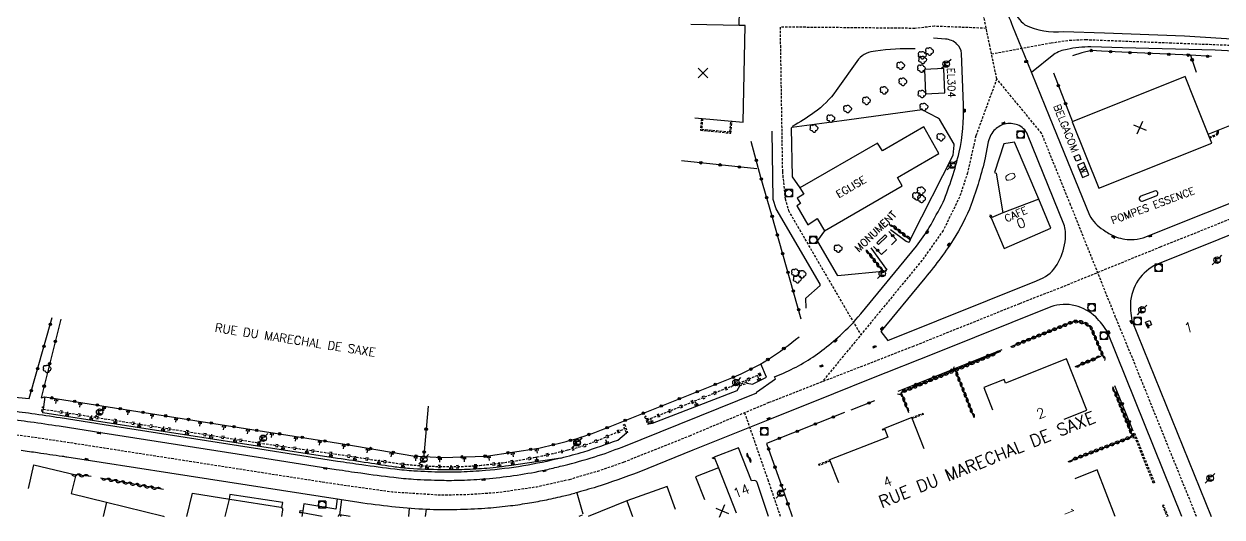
# Model space of a CAD drawing. Header units: millimetres. Extents: x 86000 to 87000, y 139999 to 141000.
# Drawn here: x 86368.1 to 86615, y 139999.9 to 140101.5 of the extents above; entities that cross this region are included whole.
import ezdxf
from ezdxf.enums import TextEntityAlignment as Align

# ---------------------------------------------------------------- set-up
doc = ezdxf.new("R2010")
doc.units = ezdxf.units.MM
doc.linetypes.add('DASHED', pattern=[0.75, 0.5, -0.25])
doc.layers.get('0').update_dxf_attribs({"linetype": 'CONTINUOUS'})
for name, color, linetype in [('W0001', 6, 'DASHED'), ('W0008', 7, 'CONTINUOUS'), ('W0100', 7, 'CONTINUOUS'), ('W0112', 1, 'DASHED'), ('W0211', 2, 'CONTINUOUS'), ('W0220', 5, 'DASHED'), ('W0300', 7, 'CONTINUOUS'), ('W0310', 3, 'CONTINUOUS'), ('W0322', 7, 'CONTINUOUS'), ('W0334', 7, 'CONTINUOUS'), ('W0400', 7, 'CONTINUOUS'), ('W0420', 7, 'CONTINUOUS'), ('W0471', 7, 'CONTINUOUS'), ('W0984', 7, 'CONTINUOUS'), ('W0989', 7, 'CONTINUOUS'), ('W0991', 7, 'CONTINUOUS'), ('W1102', 7, 'CONTINUOUS')]:
    doc.layers.add(name, color=color, linetype=linetype)
doc.styles.get("Standard").update_dxf_attribs({"font": 'romans.shx', "width": 0.85})

# ---------------------------------------------------------------- blocks, each defined once
blk = doc.blocks.new('t112o')
at = {"color": 0, "linetype": 'Continuous'}
for p, q in [((-0.5, 0.5), (0.5, 0.5)), ((-0.5, -0.5), (-0.5, 0.5)), ((0.5, 0.5), (0.5, -0.5)), ((0.5, -0.5), (-0.5, -0.5))]:
    blk.add_line(p, q, dxfattribs=at)
blk = doc.blocks.new('T471')
for p, q in [((-0.333334, 0.333334), (-0.333334, -0.333334)), ((-0.333334, 0.333334), (0.333334, 0.333334)), ((-0.333334, 0), (0, 0)), ((0.500001, 0.500001), (1.000002, 1.000002)), ((-0.500001, -0.500001), (-1.000002, -1.000002)), ((-0.333334, -0.333334), (0.333334, -0.333334))]:
    blk.add_line(p, q)
blk.add_ellipse((0, 0), major_axis=(0.471405, 0.471405), ratio=1, start_param=5.4977871438, end_param=11.780972451)
blk = doc.blocks.new('T420')
for p, q in [((0.75, 0.75), (-0.75, 0.75)), ((-0.75, 0.75), (-0.75, -0.75)), ((0.75, 0.75), (0.75, -0.75)), ((0.75, -0.75), (-0.75, -0.75))]:
    blk.add_line(p, q)
blk.add_ellipse((0, 0), major_axis=(-0.53, 0.53), ratio=1, start_param=3.926991, end_param=10.210176)
blk = doc.blocks.new('T400')
for p, q in [((-0.15, 0.3), (0.15, 0.3)), ((-0.15, -0.25), (-0.15, 0.3)), ((-0.15, 0.15), (0.15, 0.15)), ((-0.15, 0), (0.15, 0)), ((0.15, 0.3), (0.15, -0.25)), ((-0.15, -0.15), (0.15, -0.15)), ((-0.15, -0.25), (-0.15, -0.3)), ((-0.15, -0.3), (0.15, -0.3)), ((0.15, -0.3), (0.15, -0.25))]:
    blk.add_line(p, q)
blk = doc.blocks.new('T300')
for p, q in [((-0.8, 0.51), (-0.86, 0.34)), ((-0.86, 0.34), (-0.86, 0.17)), ((-0.86, 0.17), (-0.74, 0.06)), ((-0.69, 0.63), (-0.8, 0.51)), ((-0.8, -0.06), (-0.74, 0.06)), ((-0.74, 0.06), (-0.69, 0.11)), ((-0.57, 0.69), (-0.69, 0.63)), ((-0.46, 0.69), (-0.57, 0.69)), ((-0.29, 0.63), (-0.46, 0.69)), ((-0.29, 0.63), (-0.17, 0.74)), ((-0.23, 0.57), (-0.29, 0.63)), ((-0.17, 0.74), (-0.06, 0.8)), ((-0.06, 0.8), (0.06, 0.8)), ((0.06, 0.8), (0.23, 0.74)), ((0.23, 0.74), (0.34, 0.63)), ((0.34, 0.63), (0.4, 0.51)), ((0.46, 0.46), (0.34, 0.46)), ((0.4, 0.51), (0.4, 0.46)), ((0.57, 0.4), (0.46, 0.46)), ((0.57, 0.4), (0.69, 0.29)), ((0.69, 0.29), (0.74, 0.17)), ((0.74, 0.06), (0.69, -0.17)), ((0.74, 0.17), (0.74, 0.06)), ((-0.8, -0.17), (-0.8, -0.06)), ((-0.8, -0.23), (-0.8, -0.17)), ((-0.74, -0.34), (-0.8, -0.23)), ((-0.69, -0.4), (-0.74, -0.34)), ((-0.51, -0.46), (-0.69, -0.4)), ((-0.4, -0.46), (-0.51, -0.46)), ((-0.4, -0.46), (-0.34, -0.46)), ((-0.34, -0.46), (-0.34, -0.4)), ((-0.34, -0.51), (-0.34, -0.46)), ((-0.29, -0.63), (-0.34, -0.51)), ((-0.17, -0.74), (-0.29, -0.63)), ((-0.06, -0.8), (-0.17, -0.74)), ((0.06, -0.8), (-0.06, -0.8)), ((0.17, -0.74), (0.06, -0.8)), ((0.23, -0.69), (0.17, -0.74)), ((0.29, -0.46), (0.23, -0.46)), ((0.29, -0.63), (0.23, -0.69)), ((0.46, -0.4), (0.29, -0.46)), ((0.34, -0.51), (0.29, -0.63)), ((0.34, -0.51), (0.34, -0.46)), ((0.57, -0.34), (0.46, -0.4)), ((0.63, -0.29), (0.57, -0.34)), ((0.69, -0.17), (0.63, -0.29))]:
    blk.add_line(p, q)
blk = doc.blocks.new('t310o')
at = {"color": 0, "linetype": 'Continuous'}
for centre, start, end in [((-0.5, 0.38), 216.8699, 323.1304), ((0.5, -0.37), 36.8699, 143.1303)]:
    blk.add_arc(centre, 0.625, start, end, dxfattribs=at)
blk = doc.blocks.new('t322o')
at = {"color": 0, "linetype": 'Continuous'}
for radius in [0.25, 0.15]:
    blk.add_circle((0, 0), radius, dxfattribs=at)
blk = doc.blocks.new('t991o')
at = {"color": 0, "linetype": 'Continuous'}
for p, q in [((-1, 1), (1, -1)), ((-1, -1), (1, 1))]:
    blk.add_line(p, q, dxfattribs=at)
blk = doc.blocks.new('t211o')
at = {"color": 0, "linetype": 'Continuous'}
for p, q in [((-0.29, 0.5), (-0.29, 0)), ((0, 1), (0, 0)), ((0.29, 0.5), (0.29, 0))]:
    blk.add_line(p, q, dxfattribs=at)
blk = doc.blocks.new('t220o')
at = {"color": 0, "linetype": 'Continuous'}
for p, q in [((-0.25, 0.25), (0.25, 0.25)), ((-0.25, -0.25), (0.25, -0.25))]:
    blk.add_line(p, q, dxfattribs=at)

msp = doc.modelspace()

# ---------------------------------------------------------------- linework, layer by layer
at = {"layer": 'W0001'}
for points in [[(86609.77, 140000), (86596.55, 140032.68), (86593.11, 140041.02), (86583.83, 140064.17), (86577.84, 140078.94), (86568.61, 140090.15), (86567.18, 140096.93), (86565.17, 140106.76), (86564.43, 140111.59), (86563.2, 140121.78), (86562.52, 140131.89), (86562.04, 140145.07), (86562.13, 140154.28), (86562.38, 140167.87), (86562.65, 140182.92)], [(86480.53, 140007.64), (86486.37, 140009.33), (86491.8, 140011.23), (86505.33, 140016.63), (86521.69, 140023.51), (86551.29, 140035.03), (86573.35, 140043.87), (86581.81, 140047.18), (86602.32, 140055.54), (86626.6, 140065.24), (86673.18, 140083.87), (86687.35, 140089.55), (86691.65, 140090.98), (86702.34, 140097.51), (86706.94, 140101.81), (86710.54, 140106.41), (86713.55, 140111.36), (86716.16, 140117.45), (86718.15, 140123.45), (86720.41, 140130.49)], [(86566.44, 140100.56), (86555.8, 140100.99), (86551.74, 140100.55), (86523.95, 140100.82), (86524.43, 140071.03), (86524.99, 140065.45), (86525.67, 140063.02), (86527.96, 140059.09), (86530.61, 140054.51), (86540.59, 140037.41)], [(86567.52, 140095.31), (86579.8, 140097.56), (86583.56, 140098.13), (86586.92, 140098.25), (86620.09, 140096.97), (86672.72, 140094.3), (86677.57, 140093.94), (86693.17, 140091.91)], [(86568.61, 140090.15), (86564.29, 140078.39), (86562.58, 140070.78), (86560.95, 140065.8), (86557.55, 140058.88), (86553.18, 140052.74), (86547.5, 140045.82), (86532.68, 140027.79)], [(86516.63, 140021.38), (86521.41, 140007.61), (86524, 140000)]]:
    msp.add_lwpolyline(points, dxfattribs=at)
at = {"layer": 'W0001', "flags": 128}
msp.add_lwpolyline([(86213.97, 140000), (86239.22, 140005.39), (86267.07, 140011.37), (86273.9, 140012.83), (86278.14, 140013.68), (86285.33, 140014.98), (86291.49, 140015.92), (86297.37, 140016.71), (86303.45, 140017.4), (86311.12, 140018.12), (86319.08, 140018.53), (86328.27, 140018.8), (86336.11, 140018.83), (86342.37, 140018.7), (86349.32, 140018.34), (86355.24, 140017.97), (86359.02, 140017.67), (86365.76, 140016.94), (86371.7, 140016.12), (86378.72, 140015.06), (86406.52, 140010.73), (86430.91, 140006.92), (86444.01, 140005.07), (86453.74, 140004.45), (86459.27, 140004.52), (86465.85, 140004.97), (86473.8, 140006.13), (86480.53, 140007.64)], dxfattribs=at)
at = {"layer": 'W0008', "flags": 128}
for points in [[(86565.42, 140183.95), (86564.89, 140155.62, 0.0192), (86565.23, 140132.66, 0.0287), (86566.68, 140119.21, 0.0246), (86568.68, 140110.44, 0.0295), (86571.88, 140101.01), (86574.97, 140093.48), (86579.43, 140082.45), (86587.7, 140062.09, 0.1435), (86590.61, 140059.04, 0.0513), (86592.86, 140057.72, 0.098), (86596.34, 140057.04, 0.0969), (86598.76, 140057.43), (86637.55, 140072.88), (86689.54, 140093.69, 0.0392), (86698.15, 140098.23, 0.0554), (86704.15, 140103.35, 0.0379), (86708.24, 140108.39, 0.0657), (86712.83, 140117.11), (86713.85, 140119.96), (86717.4, 140131.06)], [(86569.41, 140107.95), (86571.88, 140104.45, 0.0932), (86574.41, 140101.27, 0.1335), (86582.34, 140099.91), (86590.79, 140099.65), (86607.28, 140099.01), (86623.52, 140098.02), (86648.56, 140097.02), (86671.5, 140095.69), (86677.68, 140095.25), (86677.87, 140098.07), (86677.87, 140098.07), (86691.38, 140097.28), (86691.25, 140098.98)], [(86479.39, 140010.49, 0.012328), (86485.79, 140012.3, 0.0191), (86491.38, 140014.3), (86519.17, 140025.44), (86519.08, 140025.61), (86523.04, 140028.36), (86522.82, 140028.78), (86524.66, 140029.55, 0.0619), (86532.58, 140034.17, 0.024), (86536.34, 140037.31, 0.0357), (86540.57, 140041.71), (86552.04, 140055.71, 0.036), (86554.71, 140059.53, 0.006859), (86557.56, 140064.75, 0.0362), (86560.88, 140075.02, 0.0634), (86561.74, 140084.83), (86561.34, 140095.36, 0.1904), (86560.39, 140097.33, 0.1715), (86558.05, 140098.35), (86555.58, 140098.53)], [(86551.82, 140096.36, 0.0424), (86543.62, 140095.84, 0.1946), (86540.11, 140094.22), (86535.53, 140087.74, -0.0791), (86531, 140083.21, -0.0273), (86526.46, 140080.33)], [(86677.68, 140090.75), (86677.72, 140092.61), (86672.28, 140093.03), (86652.79, 140094.08), (86632.69, 140095.03), (86613.63, 140096.05), (86594.55, 140096.53), (86587.96, 140096.72, 0.0588), (86583.11, 140096.23, 0.1179), (86580.35, 140095.14), (86575.79, 140091.46)], [(86721.91, 140000), (86719.28, 140013.96, 0.01), (86718.49, 140017.93, 0.0206), (86717.45, 140021.71), (86713.9, 140032.82), (86704.36, 140062.67), (86697.74, 140084.18, 0.1958), (86695.18, 140086.96, 0.0817), (86692.57, 140087.73, 0.1329), (86690.78, 140087.66), (86677.51, 140082.33), (86641.89, 140068.07), (86620.37, 140059.46), (86602.06, 140052.13, 0.13), (86598.16, 140049.22, 0.141), (86596.2, 140044.43, 0.0585), (86596.43, 140040.39), (86612.77, 140000, -0.0177)], [(86570.17, 140080.85, 0.0952), (86568.02, 140079.54, 0.1131), (86566.77, 140076.83), (86566.23, 140073.89, -0.0312), (86563.35, 140064.26, -0.0472), (86559.65, 140057, -0.0314), (86553.43, 140048.69), (86544.7, 140038.09), (86546.14, 140036.23), (86576.81, 140048.53), (86578.14, 140049.13, 0.1617), (86581.33, 140052.45, 0.1054), (86582.76, 140057.21, 0.1161), (86582.42, 140060.21), (86574.94, 140078.69, 0.1988), (86572.91, 140080.68, 0.116205), (86570.17, 140080.85)], [(86606.77, 140000), (86591.34, 140038.15, 0.0506), (86589.01, 140041.09, 0.129), (86584.81, 140043.41, 0.1561), (86579.77, 140043.16), (86555.97, 140033.63), (86542.46, 140028.28), (86534.97, 140025.25), (86521.41, 140019.85), (86505.97, 140013.62), (86494.84, 140009.14, -0.0139), (86486.17, 140006.09, -0.007082), (86481.67, 140004.8)]]:
    msp.add_lwpolyline(points, format="xyb", dxfattribs=at)
at = {"layer": 'W0008'}
for points in [[(86478.77, 140012.03, -0.000569), (86478.77, 140012.03, -0.01208), (86478.77, 140012.03, -0.025763), (86478.77, 140012.03, -0.041879), (86463.22, 140009.44, -0.011087), (86458.23, 140009.15, -0.013861), (86454.26, 140009.12, -0.01062), (86448.51, 140009.35, -0.015131), (86444.54, 140009.72, -0.003693), (86437.77, 140010.61, -0.004948), (86432.75, 140011.35), (86416.76, 140013.88), (86384.65, 140018.89), (86375.61, 140020.29, 0.003774), (86369.73, 140021.16, 0.004276), (86364.53, 140021.84, 0.009441)], [(86364.32, 140020.18, -0.004276), (86369.5, 140019.5, -0.003774), (86375.36, 140018.64), (86384.4, 140017.24), (86416.5, 140012.23), (86432.49, 140009.7, 0.004948), (86437.54, 140008.95, 0.003693), (86444.33, 140008.06, 0.015131), (86448.41, 140007.68, 0.01062), (86454.23, 140007.45, 0.013861), (86458.29, 140007.48, 0.011087), (86463.35, 140007.77, 0.01561), (86469.01, 140008.41, 0.014767), (86474.95, 140009.44, 0.01208), (86476.45, 140009.79, -0.007183), (86479.39, 140010.49)], [(86367.54, 140013.64, -0.002261), (86370.96, 140013.15, -0.000414), (86376.01, 140012.42, -0.002126), (86376.99, 140012.27), (86398.19, 140008.96), (86437.14, 140002.95, 0.011736), (86443.92, 140002.06, 0.01254), (86450.29, 140001.54, 0.01112), (86453.24, 140001.44, 0.007963), (86457.37, 140001.46, 0.011505), (86463.14, 140001.71, 0.013966), (86467.88, 140002.16, 0.00899), (86471.89, 140002.72, 0.010171), (86475.41, 140003.36, 0.007149), (86479.06, 140004.15, 0.008001), (86481.67, 140004.8)]]:
    msp.add_lwpolyline(points, format="xyb", dxfattribs=at)
for points in [[(86421.3, 140001.86), (86421.46, 140002.84), (86410.57, 140004.55), (86410.41, 140003.57)], [(86450.88, 140000), (86451.1, 140001.48)]]:
    msp.add_lwpolyline(points, dxfattribs=at)
at = {"layer": 'W0008', "flags": 128}
for points in [[(86432.7, 140003.62), (86432.39, 140001.49), (86425.84, 140002.62), (86425.61, 140001.17)], [(86482.05, 140004.89), (86483.32, 140000.51)], [(86435.39, 140000), (86433.24, 140000.33), (86433.66, 140003.47)], [(86447.5, 140001.72), (86447.39, 140000)]]:
    msp.add_lwpolyline(points, dxfattribs=at)
at = {"layer": 'W0100', "flags": 128}
for points in [[(86506.4, 140082.15), (86516.36, 140081.23), (86516.78, 140101.12), (86515.53, 140101.14), (86515.6, 140104.16), (86516.17, 140128.19), (86511.17, 140128.31)], [(86609.3, 140086), (86607.43, 140090.64), (86584.14, 140081.27), (86589.64, 140067.6), (86612.9, 140076.87), (86612.16, 140078.73), (86617.7, 140080.95), (86620.45, 140074), (86632.51, 140078.73), (86631.13, 140082.27), (86634.44, 140083.57), (86632.95, 140087.39), (86628.29, 140085.56)], [(86582.53, 140020.06), (86587.18, 140021.9), (86582.97, 140032.5), (86570.39, 140027.47), (86570.1, 140028.23), (86565.92, 140026.59), (86567.76, 140021.93)], [(86593.04, 140000), (86589.33, 140009.57), (86584.67, 140007.76)], [(86502.39, 140001.46), (86500.71, 140006.17), (86492.38, 140003.2), (86484.42, 140000)]]:
    msp.add_lwpolyline(points, dxfattribs=at)
for points in [[(86553.9, 140087.07), (86557.88, 140087.27), (86557.71, 140092.3), (86553.73, 140092.1)], [(86556.67, 140074.78), (86553.55, 140080.25), (86545.03, 140075.29), (86544.05, 140076.92), (86528.05, 140067.7), (86528.82, 140066.37), (86527.48, 140065.6), (86528.15, 140064.46), (86527.39, 140064.02), (86529.68, 140060.09), (86531.63, 140061.4), (86533.11, 140058.86), (86549.1, 140068.13), (86548.12, 140069.81)], [(86584.97, 140073.18), (86584.58, 140074.15), (86585.56, 140074.54), (86585.95, 140073.57)], [(86585.27, 140072.34), (86586.29, 140069.82), (86587.55, 140070.39), (86586.53, 140072.91)], [(86543.92, 140056.35), (86544.25, 140056), (86545.95, 140057.65), (86545.62, 140058)]]:
    msp.add_lwpolyline(points, close=True, dxfattribs=at)
at = {"layer": 'W0100'}
msp.add_lwpolyline([(86572.23, 140077.09), (86570.06, 140076.79), (86568.12, 140070.86), (86568.5, 140070.73), (86569.84, 140062.54), (86567.44, 140061.52), (86570.11, 140055.21), (86579.77, 140059.41), (86577.29, 140065.37)], close=True, dxfattribs=at)
for points in [[(86553.64, 140013.91), (86551.11, 140020.36), (86545.47, 140018.15), (86546.18, 140016.35), (86534.17, 140011.63), (86536, 140006.98)], [(86369.04, 140005.76), (86370.2, 140010.62), (86378.83, 140008.54), (86377.86, 140004.71), (86385.15, 140002.91), (86396.88, 140000.03), (86397, 140000)], [(86429.58, 140000), (86425.56, 140000.71), (86425.43, 140000)]]:
    msp.add_lwpolyline(points, dxfattribs=at)
at = {"layer": 'W0100', "flags": 128}
msp.add_lwpolyline([(86521.57, 140000), (86519.25, 140006.97, 0.3097), (86518.74, 140007.4), (86518.07, 140007.33), (86515.4, 140014.15), (86510.39, 140012.21), (86511.25, 140010.01), (86506.53, 140008.14), (86508.37, 140003.49)], format="xyb", dxfattribs=at)
at = {"layer": 'W0100'}
msp.add_lwpolyline([(86401.67, 140000), (86402.85, 140004.8), (86410.56, 140003.54), (86421.08, 140001.89, -0.073932), (86421.15, 140001.87, -0.041521), (86421.27, 140001.8, -0.08119), (86421.32, 140001.75, -0.039975), (86421.4, 140001.63, -0.11259), (86421.43, 140001.51, -0.08595), (86421.4, 140001.35), (86421.19, 140000)], format="xyb", dxfattribs=at)
at = {"layer": 'W0112'}
for points in [[(86507.76, 140082.03), (86507.53, 140079.57), (86513.83, 140078.96), (86514.05, 140081.44)], [(86508, 140082), (86507.8, 140079.79), (86513.6, 140079.23), (86513.81, 140081.47)], [(86612.39, 140078.16), (86613.83, 140078.74), (86613.85, 140078.76), (86613.91, 140078.84), (86613.96, 140078.92), (86614, 140078.99), (86614.03, 140079.07), (86614.05, 140079.12), (86614.06, 140079.17), (86614.07, 140079.23), (86614.08, 140079.26), (86614.07, 140079.49)], [(86612.48, 140077.93), (86613.99, 140078.53), (86614.06, 140078.62), (86614.12, 140078.7), (86614.17, 140078.79), (86614.22, 140078.88), (86614.26, 140078.98), (86614.29, 140079.04), (86614.3, 140079.11), (86614.32, 140079.18), (86614.33, 140079.25), (86614.31, 140079.59)], [(86567.44, 140061.52), (86567.16, 140062.05), (86567.38, 140062.17), (86567.67, 140061.61)], [(86551.11, 140020.36), (86553.36, 140021.25), (86553.45, 140021.02), (86551.2, 140020.13)], [(86545.56, 140017.92), (86545.17, 140017.76), (86545.08, 140017.99), (86545.47, 140018.15)], [(86510.48, 140011.98), (86510.13, 140011.84), (86510.03, 140012.07), (86510.39, 140012.21)], [(86534.26, 140011.4), (86532.01, 140010.51), (86531.92, 140010.74), (86534.17, 140011.63)], [(86603.93, 140000), (86603.01, 140002.34), (86602.78, 140002.25), (86603.66, 140000)], [(86432.99, 140000), (86433.04, 140000.36), (86433.44, 140000.3), (86433.4, 140000)]]:
    msp.add_lwpolyline(points, dxfattribs=at)
for points in [[(86515.64, 140026.91), (86517.15, 140027.48), (86517.06, 140027.72), (86515.55, 140027.14)], [(86492.29, 140017.23), (86491.66, 140018.9), (86491.89, 140018.99), (86492.52, 140017.32)], [(86496.04, 140020.54), (86496.69, 140018.99), (86496.92, 140019.09), (86496.27, 140020.63)], [(86600.87, 140006.87), (86596.76, 140017.08), (86596.99, 140017.18), (86601.1, 140006.96)], [(86425.56, 140000.71), (86425.16, 140000.75), (86425.16, 140000.75), (86424.99, 140000.77), (86425.05, 140001.25), (86425.61, 140001.17)]]:
    msp.add_lwpolyline(points, close=True, dxfattribs=at)
at = {"layer": 'W0112', "flags": 128}
msp.add_lwpolyline([(86372.17, 140022.57), (86371.99, 140021.42), (86371.81, 140021.45), (86371.99, 140022.59)], close=True, dxfattribs=at)
at = {"layer": 'W0211', "flags": 128}
for points in [[(86517.15, 140027.48), (86518.25, 140027.28), (86521.19, 140028.72), (86520.01, 140031.47)], [(86496.92, 140019.09), (86497.64, 140019.24), (86515.13, 140025.96), (86515.64, 140026.91)], [(86372.45, 140024.66), (86372.17, 140022.57)], [(86492.27, 140017.22), (86492.27, 140016.99)]]:
    msp.add_lwpolyline(points, dxfattribs=at)
at = {"layer": 'W0211'}
msp.add_lwpolyline([(86478.77, 140012.03), (86468.6, 140010.51, -0.016276), (86463.54, 140009.91, -0.013084), (86458.94, 140009.64, -0.012671), (86454.18, 140009.61, -0.010126), (86447.56, 140009.86, -0.022902), (86444.64, 140010.17, -0.000134), (86439.04, 140011.02, 0.000119), (86432.74, 140011.97), (86417.14, 140014.33), (86372.03, 140021.36), (86371.99, 140021.42)], format="xyb", dxfattribs=at)
at = {"layer": 'W0211', "flags": 128}
msp.add_lwpolyline([(86478.77, 140012.03, 0.009312), (86483.53, 140013.34, 0.0138), (86490.49, 140015.73), (86492.29, 140017.23)], format="xyb", dxfattribs=at)
at = {"layer": 'W0220'}
for p, q in [((86516.17, 140027.71), (86520.12, 140029.42)), ((86517.16, 140028.41), (86517.39, 140028.51)), ((86517.39, 140028.51), (86517.62, 140028.61)), ((86519.46, 140029.41), (86519.69, 140029.51)), ((86519.65, 140028.95), (86519.88, 140029.05)), ((86519.69, 140029.51), (86519.92, 140029.6)), ((86519.88, 140029.05), (86520.11, 140029.15)), ((86496.58, 140019.9), (86516.17, 140027.71)), ((86510.45, 140025.7), (86510.68, 140025.79)), ((86512.54, 140026.53), (86512.77, 140026.63)), ((86512.72, 140026.07), (86512.95, 140026.16)), ((86512.77, 140026.63), (86513, 140026.72)), ((86512.95, 140026.16), (86513.19, 140026.25)), ((86514.86, 140027.46), (86515.09, 140027.55)), ((86515.04, 140026.99), (86515.28, 140027.09)), ((86515.09, 140027.55), (86515.32, 140027.64)), ((86515.28, 140027.09), (86515.51, 140027.18)), ((86517.36, 140027.95), (86517.59, 140028.05)), ((86517.59, 140028.05), (86517.82, 140028.15)), ((86505.57, 140023.76), (86505.8, 140023.85)), ((86505.75, 140023.29), (86505.99, 140023.38)), ((86505.8, 140023.85), (86506.03, 140023.94)), ((86505.99, 140023.38), (86506.22, 140023.48)), ((86507.89, 140024.68), (86508.12, 140024.77)), ((86508.08, 140024.22), (86508.31, 140024.31)), ((86508.12, 140024.77), (86508.36, 140024.87)), ((86508.31, 140024.31), (86508.54, 140024.4)), ((86510.21, 140025.61), (86510.45, 140025.7)), ((86510.4, 140025.14), (86510.63, 140025.24)), ((86510.63, 140025.24), (86510.86, 140025.33)), ((86498.6, 140020.98), (86498.84, 140021.07)), ((86498.84, 140021.07), (86499.07, 140021.16)), ((86500.93, 140021.91), (86501.16, 140022)), ((86501.11, 140021.44), (86501.34, 140021.53)), ((86501.16, 140022), (86501.39, 140022.09)), ((86501.34, 140021.53), (86501.57, 140021.63)), ((86503.25, 140022.83), (86503.48, 140022.92)), ((86503.43, 140022.37), (86503.66, 140022.46)), ((86503.48, 140022.92), (86503.71, 140023.02)), ((86503.66, 140022.46), (86503.9, 140022.55)), ((86496.51, 140020.15), (86496.75, 140020.24)), ((86496.7, 140019.68), (86496.93, 140019.77)), ((86498.79, 140020.51), (86499.02, 140020.61)), ((86499.02, 140020.61), (86499.25, 140020.7)), ((86486.89, 140015.87), (86487.63, 140016.19)), ((86487.63, 140016.19), (86488.36, 140016.51)), ((86488.02, 140016.63), (86488.25, 140016.73)), ((86488.23, 140016.17), (86488.45, 140016.28)), ((86488.25, 140016.73), (86488.26, 140016.74)), ((86488.26, 140016.74), (86488.48, 140016.83)), ((86488.36, 140016.51), (86491.96, 140018.1)), ((86488.45, 140016.28), (86488.46, 140016.28)), ((86488.46, 140016.28), (86488.68, 140016.38)), ((86490.31, 140017.64), (86490.54, 140017.74)), ((86490.51, 140017.19), (86490.74, 140017.29)), ((86490.54, 140017.74), (86490.77, 140017.85)), ((86490.74, 140017.29), (86490.97, 140017.39)), ((86478.29, 140013.23), (86480.3, 140013.72)), ((86478.82, 140013.62), (86478.94, 140013.65)), ((86478.88, 140013.38), (86479.59, 140013.55)), ((86478.94, 140013.65), (86479.06, 140013.68)), ((86480.3, 140013.72), (86481.01, 140013.9)), ((86481, 140014.15), (86481.24, 140014.21)), ((86481.01, 140013.9), (86481.72, 140014.08)), ((86481.12, 140013.67), (86481.37, 140013.73)), ((86481.24, 140014.21), (86481.48, 140014.28)), ((86481.37, 140013.73), (86481.61, 140013.8)), ((86481.72, 140014.08), (86482.43, 140014.28)), ((86482.43, 140014.28), (86483.13, 140014.49)), ((86483.13, 140014.49), (86483.89, 140014.74)), ((86483.39, 140014.84), (86483.62, 140014.91)), ((86483.54, 140014.36), (86483.78, 140014.44)), ((86483.62, 140014.91), (86483.86, 140014.99)), ((86483.78, 140014.44), (86484.02, 140014.52)), ((86483.89, 140014.74), (86484.65, 140015)), ((86484.65, 140015), (86485.4, 140015.28)), ((86485.4, 140015.28), (86486.15, 140015.57)), ((86485.73, 140015.67), (86485.96, 140015.77)), ((86485.91, 140015.21), (86486.14, 140015.3)), ((86485.96, 140015.77), (86486.19, 140015.86)), ((86486.14, 140015.3), (86486.38, 140015.39)), ((86486.15, 140015.57), (86486.89, 140015.87)), ((86478.93, 140013.13), (86479.05, 140013.16)), ((86479.05, 140013.16), (86479.18, 140013.19))]:
    msp.add_line(p, q, dxfattribs=at)
at = {"layer": 'W0220', "flags": 128}
msp.add_lwpolyline([(86372.1, 140022.11), (86417.17, 140015.06), (86433.01, 140012.76, -0.003597), (86438.51, 140011.93, 0.003183), (86444.71, 140010.98, 0.018016), (86448.45, 140010.57, 0.011773), (86454.19, 140010.28, 0.016932), (86458.63, 140010.31, 0.015202), (86463.56, 140010.67, 0.013256), (86468.43, 140011.3, 0.010851), (86474.34, 140012.36, 0.005688), (86478.29, 140013.23, 0.021123), (86478.29, 140013.23, 0.029922), (86478.29, 140013.23, 0.015885), (86478.29, 140013.23, 0.015885)], format="xyb", dxfattribs=at)
at = {"layer": 'W0310', "flags": 128}
for points in [[(86546.85, 140060.1), (86550.85, 140057)], [(86541.74, 140054.87), (86545.11, 140050.47)], [(86569.4, 140033.99), (86560.07, 140030.15), (86563.91, 140020.42)], [(86560.07, 140030.15), (86548.91, 140025.56), (86550.43, 140021.39)], [(86583.29, 140011.32), (86596.62, 140016.49), (86592.52, 140026.72)], [(86517.95, 140011.05), (86517.18, 140013.03)], [(86381.98, 140008.25), (86378.83, 140008.54)], [(86396.9, 140005.52), (86383.92, 140007.89)], [(86483.16, 140000.27), (86482.46, 140000)]]:
    msp.add_lwpolyline(points, dxfattribs=at)
msp.add_lwpolyline([(86590.73, 140032.52), (86588.24, 140038.43, 0.1889), (86586.53, 140039.85, 0.187), (86583.86, 140039.91), (86571.41, 140034.93)], format="xyb", dxfattribs=at)
at = {"layer": 'W0310'}
msp.add_lwpolyline([(86590.07, 140032.98), (86584.7, 140030.85)], dxfattribs=at)
at = {"layer": 'W0322', "flags": 128}
for points in [[(86612.86, 140094.75), (86608.56, 140095.02), (86594.35, 140095.63), (86590.18, 140095.87), (86588.11, 140095.99), (86586.17, 140095.49), (86584.24, 140094.9)], [(86580.27, 140091.42), (86584.25, 140081.31)], [(86528.32, 140040.64), (86522.26, 140062.04), (86520, 140069.82), (86518.01, 140077.25)], [(86519.14, 140071.63), (86503.64, 140073.28)], [(86546.94, 140055.98), (86547.94, 140057.02), (86546.37, 140058.69)], [(86543.24, 140055.61), (86544.89, 140053.98), (86545.94, 140054.98)], [(86304.48, 140024.81), (86317.16, 140025.99), (86329.38, 140026.43), (86340.2, 140026.62), (86353.24, 140025.8), (86369.2, 140024.33), (86373.95, 140040.99)], [(86375.76, 140040.67), (86371.7, 140024.42), (86372.45, 140024.66), (86434.23, 140014.9), (86448.3, 140012.51), (86454.28, 140012.14), (86463.37, 140012.42), (86474.27, 140014.09), (86477.62, 140014.89)], [(86569.68, 140034.31), (86559.55, 140030.25), (86548.25, 140025.76)], [(86596.69, 140017.58), (86592.96, 140026.93)], [(86543.41, 140023.84), (86538.54, 140021.9)], [(86451.43, 140022.71), (86450.55, 140012.52)], [(86537.22, 140021.4), (86521.18, 140015.04), (86524.65, 140005.2), (86526.44, 140000)]]:
    msp.add_lwpolyline(points, dxfattribs=at)
at = {"layer": 'W0322'}
msp.add_lwpolyline([(86608.56, 140095.02), (86609.7, 140091.56)], dxfattribs=at)
at = {"layer": 'W0322', "flags": 128}
msp.add_lwpolyline([(86477.62, 140014.89, 0.01246), (86482.16, 140016.09, 0.0223), (86487.88, 140018.13), (86513.98, 140028.55, 0.0467), (86521.59, 140032.42, 0.0237), (86527.91, 140037.03)], format="xyb", dxfattribs=at)
at = {"layer": 'W0334', "flags": 128}
for points in [[(86546.72, 140059.12), (86549.94, 140056.72), (86550.4, 140056.52), (86550.61, 140056.6), (86551.05, 140057.55), (86559.62, 140074.41), (86559.86, 140076.51), (86559.84, 140076.68), (86556.84, 140081.86), (86556.42, 140082.1), (86553.23, 140083.77), (86536.65, 140081.52), (86526.37, 140080.1), (86526.27, 140079.98), (86526.46, 140069.94), (86528.05, 140067.7)], [(86529.34, 140042.93), (86529.25, 140044.97), (86532.19, 140047.61), (86532.2, 140047.83), (86523.15, 140063.39), (86522.5, 140065.31), (86522.32, 140079.38)], [(86533.11, 140058.86), (86531.68, 140056.82), (86531.66, 140056.63), (86535.7, 140049.73), (86535.85, 140049.67), (86545.81, 140050.62), (86545.96, 140050.87), (86542.73, 140055.33)]]:
    msp.add_lwpolyline(points, dxfattribs=at)
msp.add_lwpolyline([(86598.31, 140066, 0.9556), (86598.63, 140064.97), (86601.48, 140066.05, 1.0005), (86601.1, 140067.04)], format="xyb", close=True, dxfattribs=at)
msp.add_lwpolyline([(86600.01, 140038.94), (86599.74, 140039.65), (86599.47, 140039.53), (86599.74, 140038.83)], close=True, dxfattribs=at)
at = {"layer": 'W1102'}
for p, q in [((86515.53, 140101.14), (86505.53, 140101.36)), ((86612.16, 140078.73), (86609.3, 140086)), ((86577.29, 140065.37), (86569.84, 140062.54)), ((86511.25, 140010.01), (86514.93, 140000.72)), ((86492.38, 140003.2), (86493.52, 140000))]:
    msp.add_line(p, q, dxfattribs=at)
at = {"layer": 'W1102', "flags": 128}
for points in [[(86410.41, 140003.57), (86409.54, 140000)], [(86385.15, 140002.91), (86384.44, 140000)], [(86396.88, 140000.03), (86396.87, 140000)]]:
    msp.add_lwpolyline(points, dxfattribs=at)

# ---------------------------------------------------------------- block references
at = {"layer": 'W0112', "rotation": 200.7303862114604}
msp.add_blockref('t112o', (86599.88, 140039.75), dxfattribs=at)
at = {"layer": 'W0211'}
for p, rotation in [((86519.72, 140028), 26.00342242106909), ((86374.88, 140024.28), 171.0173645016276), ((86379.82, 140023.5), 171.0173645016112), ((86506.8, 140022.76), 21.02112964796915), ((86376.97, 140020.59), 351.1527599024065), ((86381.91, 140019.82), 351.1527599024065), ((86384.75, 140022.72), 171.0173645016112), ((86389.69, 140021.94), 171.0173645016276), ((86394.63, 140021.16), 171.0173645016276), ((86386.85, 140019.05), 351.15275990239), ((86391.79, 140018.28), 351.1527599023736), ((86396.73, 140017.51), 351.15275990239), ((86399.57, 140020.38), 171.0173645016112), ((86404.51, 140019.59), 171.0173645016112), ((86409.44, 140018.81), 171.0173645016112), ((86497.46, 140019.2), 11.69673999915268), ((86401.67, 140016.74), 351.15275990239), ((86406.61, 140015.97), 351.1527599023736), ((86411.54, 140015.21), 351.1527599023913), ((86414.38, 140018.03), 171.0173645016276), ((86419.32, 140017.25), 171.0173645016276), ((86424.26, 140016.47), 171.0173645016276), ((86488.33, 140014.94), 19.51894532279913), ((86416.48, 140014.44), 351.15275990239), ((86421.43, 140013.69), 351.3878628238882), ((86426.37, 140012.94), 351.387862823873), ((86429.2, 140015.69), 171.0173645016112), ((86434.13, 140014.91), 171.0173645016125), ((86439.06, 140014.08), 170.3669812227349), ((86473.79, 140014.01), 188.6823770424529), ((86431.31, 140012.19), 351.3878628238882), ((86436.26, 140011.44), 351.3726614607202), ((86441.2, 140010.69), 351.372413469108), ((86443.99, 140013.24), 170.3669812227349), ((86446.15, 140009.98), 354.1019242544241), ((86448.93, 140012.47), 176.4290520149974), ((86453.92, 140012.16), 176.4290520149974), ((86458.91, 140012.28), 181.8141517913304), ((86463.91, 140012.51), 188.6823770424529), ((86466.11, 140010.17), 6.754803965586052), ((86468.88, 140010.55), 8.494403729870584), ((86468.85, 140013.26), 188.6823770424706), ((86473.83, 140011.29), 8.494403730285734), ((86451.14, 140009.69), 357.8927986315068), ((86456.13, 140009.59), 0.1509062376814963), ((86461.13, 140009.74), 3.290690464891442)]:
    msp.add_blockref('t211o', p, dxfattribs=dict(at, rotation=rotation))
at = {"layer": 'W0220'}
for p, rotation in [((86375.8, 140021.53), 351.1115249254688), ((86379.51, 140020.95), 351.1115249254688), ((86383.21, 140020.37), 351.1115249254688), ((86386.92, 140019.79), 351.1115249254688), ((86390.62, 140019.21), 351.1115249254688), ((86394.33, 140018.63), 351.1115249254688), ((86398.03, 140018.05), 351.1115249254688), ((86401.74, 140017.47), 351.1115249254688), ((86405.44, 140016.89), 351.1115249254688), ((86409.15, 140016.31), 351.1115249254688), ((86412.85, 140015.73), 351.1115249254688), ((86416.56, 140015.15), 351.1115249254688), ((86420.27, 140014.61), 351.7596541230208), ((86423.98, 140014.07), 351.7596541230208), ((86427.69, 140013.53), 351.7596541230208), ((86431.4, 140013), 351.7596541230208), ((86435.11, 140012.45), 351.4449983014219), ((86438.82, 140011.88), 350.9716628424844), ((86442.52, 140011.3), 351.4072277558503), ((86446.23, 140010.78), 353.3485931525242), ((86464.94, 140010.82), 6.718107928070524), ((86468.66, 140011.34), 8.98885459191976), ((86472.35, 140011.97), 10.54199056124022), ((86476.03, 140012.72), 12.39647257321887), ((86449.97, 140010.46), 356.5090759490402), ((86453.72, 140010.29), 358.2691362391145), ((86457.47, 140010.28), 1.355867106808919), ((86461.21, 140010.46), 4.195989868571415)]:
    msp.add_blockref('t220o', p, dxfattribs=dict(at, rotation=rotation))
at = {"layer": 'W0300'}
for p in [(86553.29, 140095.01), (86554.78, 140095.78), (86548.85, 140092.85), (86553.12, 140092.25), (86553.38, 140094.05), (86549.3, 140089.55), (86545.43, 140087.77), (86553.24, 140087.02), (86541.79, 140085.63), (86553.63, 140084.34), (86534.45, 140081.95), (86537.9, 140083.92), (86530.99, 140079.93), (86557.15, 140078.12), (86553.09, 140067.09), (86552.11, 140065.95), (86553.14, 140065.41), (86535.96, 140055.16), (86527.16, 140050.2), (86528.53, 140049.9), (86527.55, 140048.87), (86372.94, 140030.37)]:
    msp.add_blockref('T300', p, dxfattribs=at)
at = {"layer": 'W0310'}
for p, rotation in [((86547.2, 140059.83), 322.1901102769644), ((86548.11, 140059.12), 322.1901102769644), ((86549.02, 140058.41), 322.1901102769644), ((86549.93, 140057.7), 322.1901102769644), ((86542.3, 140054.14), 307.4895847255328), ((86543.01, 140053.22), 307.4895847255328), ((86543.71, 140052.31), 307.4895847255328), ((86544.41, 140051.39), 307.4895847255328), ((86577.84, 140037.5), 201.8349768576146), ((86578.91, 140037.93), 201.8349768576146), ((86579.99, 140038.36), 201.8349768576146), ((86581.06, 140038.79), 201.8349768576146), ((86582.13, 140039.22), 201.8349768576146), ((86583.2, 140039.65), 201.8349768576146), ((86584.29, 140040.04), 192.8959033239503), ((86585.44, 140040.12), 175.0309535483672), ((86586.55, 140039.84), 161.1849105533021), ((86587.55, 140039.28), 139.5092378015116), ((86588.26, 140038.38), 112.8420930585363), ((86588.71, 140037.31), 112.8420930585363), ((86572.48, 140035.35), 201.8349768576146), ((86573.55, 140035.78), 201.8349768576146), ((86574.63, 140036.21), 201.8349768576146), ((86575.7, 140036.64), 201.8349768576146), ((86576.77, 140037.07), 201.8349768576146), ((86589.16, 140036.25), 112.8420930585363), ((86589.61, 140035.18), 112.8420930585363), ((86566.2, 140032.67), 202.3538552634449), ((86567.27, 140033.11), 202.3538552634449), ((86568.34, 140033.55), 202.3538552634449), ((86590.06, 140034.12), 112.8420930585363), ((86590.51, 140033.06), 112.8420930585363), ((86560.18, 140029.87), 291.5334494062595), ((86560.86, 140030.47), 202.3538552634449), ((86561.93, 140030.91), 202.3538552634449), ((86562.99, 140031.35), 202.3538552634449), ((86564.06, 140031.79), 202.3538552634449), ((86565.13, 140032.23), 202.3538552634449), ((86585.78, 140031.27), 201.6330113679095), ((86586.85, 140031.7), 201.6330113679095), ((86587.92, 140032.12), 201.6330113679095), ((86589, 140032.55), 201.6330113679095), ((86554.42, 140027.83), 202.3450772290456), ((86555.49, 140028.27), 202.3450772290456), ((86556.56, 140028.71), 202.3450772290456), ((86557.63, 140029.14), 202.3450772290456), ((86558.69, 140029.58), 202.3450772290456), ((86559.76, 140030.02), 202.3450772290456), ((86560.61, 140028.79), 291.5334494062595), ((86561.03, 140027.72), 291.5334494062595), ((86549.08, 140025.63), 202.3450772290456), ((86550.15, 140026.07), 202.3450772290456), ((86551.22, 140026.51), 202.3450772290456), ((86552.29, 140026.95), 202.3450772290456), ((86553.35, 140027.39), 202.3450772290456), ((86561.45, 140026.64), 291.5334494062595), ((86561.88, 140025.57), 291.5334494062595), ((86592.95, 140025.65), 111.8299469501448), ((86549.25, 140024.65), 290.0364825643292), ((86549.64, 140023.56), 290.0364825643292), ((86550.04, 140022.48), 290.0364825643292), ((86562.3, 140024.49), 291.5334494062595), ((86562.73, 140023.42), 291.5334494062595), ((86563.15, 140022.35), 291.5334494062595), ((86593.38, 140024.58), 111.8299469501448), ((86593.81, 140023.51), 111.8299469501448), ((86594.23, 140022.43), 111.8299469501448), ((86563.57, 140021.27), 291.5334494062595), ((86594.66, 140021.36), 111.8299469501448), ((86595.09, 140020.29), 111.8299469501448), ((86595.52, 140019.22), 111.8299469501448), ((86595.95, 140018.15), 111.8299469501448), ((86593.98, 140015.46), 21.20479779921707), ((86595.05, 140015.88), 21.20479779921707), ((86596.13, 140016.3), 21.20479779921707), ((86596.38, 140017.07), 111.8299469501448), ((86587.51, 140012.96), 21.20479779921707), ((86588.59, 140013.37), 21.20479779921707), ((86589.67, 140013.79), 21.20479779921707), ((86590.75, 140014.21), 21.20479779921707), ((86591.82, 140014.63), 21.20479779921707), ((86592.9, 140015.04), 21.20479779921707), ((86517.53, 140012.13), 111.2936885322628), ((86584.28, 140011.7), 21.20479779921707), ((86585.36, 140012.12), 21.20479779921707), ((86586.44, 140012.54), 21.20479779921707), ((86379, 140008.53), 174.6580889019151), ((86380.49, 140008.39), 174.6580889019151), ((86385.09, 140007.68), 169.6622982458136), ((86386.57, 140007.41), 169.6622982458136), ((86388.04, 140007.14), 169.6622982458136), ((86389.52, 140006.87), 169.6622982458136), ((86390.99, 140006.6), 169.6622982458136), ((86392.47, 140006.33), 169.6622982458136), ((86393.94, 140006.06), 169.6622982458136), ((86395.42, 140005.79), 169.6622982458136)]:
    msp.add_blockref('t310o', p, dxfattribs=dict(at, rotation=rotation))
at = {"layer": 'W0322'}
for p, rotation in [((86588.09, 140095.99), 194.4941503631216), ((86592.08, 140095.76), 176.6912086588358), ((86596.07, 140095.55), 177.5615680965049), ((86600.07, 140095.38), 177.5615680965049), ((86604.07, 140095.21), 177.5615680965049), ((86608.06, 140095.04), 177.5615680965049), ((86612.05, 140094.8), 176.3906585199977), ((86608.87, 140094.07), 288.2601002293151), ((86581.32, 140088.75), 291.4601076780481), ((86582.78, 140085.03), 291.4601076780481), ((86507.62, 140072.86), 173.9278313302256), ((86511.6, 140072.43), 173.9278313302256), ((86519.05, 140073.38), 104.9740722703898), ((86515.58, 140072.01), 173.9278313302256), ((86520.09, 140069.52), 106.1957852989746), ((86521.2, 140065.68), 106.1957852989746), ((86522.32, 140061.84), 105.8167276790056), ((86523.41, 140057.99), 105.8167276790056), ((86547.16, 140057.86), 133.2356267174854), ((86524.5, 140054.14), 105.8167276790056), ((86544.07, 140054.8), 135.3002859359657), ((86525.59, 140050.29), 105.8167276790056), ((86526.68, 140046.44), 105.8167276790056), ((86527.77, 140042.59), 105.8167276790056), ((86373.56, 140039.59), 74.07781224246098), ((86374.61, 140036.06), 255.9545025609187), ((86372.25, 140035.03), 74.07781224246098), ((86524.73, 140034.6), 36.05663848625802), ((86566.83, 140033.17), 201.827442339948), ((86370.95, 140030.46), 74.07781224246098), ((86373.46, 140031.45), 255.9545025609187), ((86521.44, 140032.33), 32.07450724302507), ((86563.12, 140031.68), 201.827442339948), ((86514.33, 140028.69), 22.07453372171619), ((86517.96, 140030.35), 27.07452048237063), ((86555.69, 140028.72), 201.6853368005021), ((86559.4, 140030.19), 201.6853368005021), ((86369.65, 140025.89), 74.07781224246098), ((86372.3, 140026.84), 255.9545025609187), ((86506.9, 140025.72), 21.76801775996287), ((86510.61, 140027.21), 21.76801775996287), ((86551.97, 140027.24), 201.6853368005021), ((86373.89, 140024.43), 351.0173645016234), ((86378.59, 140023.69), 351.0173645016234), ((86503.18, 140024.24), 21.76801775996287), ((86542.26, 140023.38), 201.6658056341919), ((86594.45, 140023.22), 111.7428423764719), ((86383.28, 140022.95), 351.0173645016234), ((86387.97, 140022.21), 351.0173645016234), ((86392.66, 140021.47), 351.0173645016234), ((86397.35, 140020.73), 351.0173645016234), ((86495.75, 140021.27), 21.76801775996287), ((86499.47, 140022.76), 21.76801775996287), ((86534.95, 140020.5), 201.6319195624005), ((86402.04, 140019.98), 351.0173645016234), ((86406.74, 140019.24), 351.0173645016234), ((86411.43, 140018.5), 351.0173645016234), ((86488.32, 140018.31), 21.76801775996287), ((86492.04, 140019.79), 21.76801775996287), ((86531.23, 140019.03), 201.6319195624005), ((86595.93, 140019.5), 111.7428423764719), ((86416.12, 140017.76), 351.0173645016234), ((86420.81, 140017.02), 351.0173645016234), ((86425.5, 140016.28), 351.0173645016234), ((86451.02, 140017.98), 265.05255833617), ((86480.77, 140015.7), 15.37047549092341), ((86484.59, 140016.89), 19.1760431754539), ((86523.79, 140016.08), 201.6319195624005), ((86527.51, 140017.55), 201.6319195624005), ((86430.19, 140015.53), 351.0173645016234), ((86434.89, 140014.79), 350.3669812227075), ((86439.57, 140013.99), 350.3669812227075), ((86444.25, 140013.2), 350.3669812227075), ((86450.61, 140013.25), 265.05255833617), ((86472.57, 140013.83), 8.682377042446504), ((86477.22, 140014.8), 13.52150093880751), ((86521.58, 140013.92), 289.4307155542444), ((86448.94, 140012.47), 356.4290520148494), ((86453.68, 140012.17), 356.4290520148494), ((86458.43, 140012.27), 1.814151791309155), ((86463.18, 140012.42), 1.814151791309155), ((86467.88, 140013.11), 8.682377042446504), ((86522.91, 140010.15), 289.4307155542444), ((86524.24, 140006.38), 289.4307155542444), ((86525.55, 140002.6), 288.9676798602289)]:
    msp.add_blockref('t322o', p, dxfattribs=dict(at, rotation=rotation))
at = {"layer": 'W0400'}
for p, rotation in [((86574.68, 140093.7), 90), ((86561.94, 140083.64), 359.6835363178988), ((86570.02, 140081.02), 105.4832956603728), ((86554.28, 140058.54), 148.3460407423222), ((86600.24, 140057.78), 111.723270134207), ((86558.75, 140055.96), 146.4803431471472), ((86592.67, 140057.58), 62.60341164295945), ((86544.96, 140038.71), 318.9943432633911), ((86591.67, 140037.94), 20.92441322133314), ((86596.37, 140040.11), 22.74765052722275), ((86535.41, 140036.24), 131.1517777561978), ((86543.4, 140034.94), 291.7951465838161), ((86532.49, 140030.97), 111.7951465839136), ((86521.65, 140020.13), 111.7245647829691), ((86383.63, 140017.2), 81.17225591781505), ((86381, 140011.79), 261.1363608296761), ((86430.26, 140009.9), 80.99734914182154), ((86475.37, 140009.38), 282.2788579760273), ((86462.84, 140007.58), 94.33346040967076)]:
    msp.add_blockref('T400', p, dxfattribs=dict(at, rotation=rotation))
at = {"layer": 'W0420'}
for p in [(86573.5, 140078.66), (86525.77, 140066.58), (86530.79, 140056.95), (86601.96, 140051.21), (86588.15, 140043.02), (86597.62, 140040.22), (86590.65, 140037.21), (86520.7, 140017.51), (86429.57, 140002.42)]:
    msp.add_blockref('T420', p, dxfattribs=at)
at = {"layer": 'W0471'}
for p in [(86558.18, 140093.21), (86559.36, 140072.39), (86614, 140052.81), (86545.02, 140050.02), (86598.53, 140042.56), (86514.87, 140027.6), (86383.73, 140021.51), (86417.42, 140016.1), (86482.09, 140015.2), (86482.15, 140015.19), (86450.53, 140011.77), (86612.58, 140007.88), (86524.12, 140004.77)]:
    msp.add_blockref('T471', p, dxfattribs=at)
at = {"layer": 'W0991'}
for p, rotation in [((86508.07, 140091.36), 88.77103879384632), ((86598.12, 140080.13), 21.72985449189304), ((86512.02, 140001.17), 21.64157419067322)]:
    msp.add_blockref('t991o', p, dxfattribs=dict(at, rotation=rotation))

# ---------------------------------------------------------------- texts
at = {"layer": 'W0984'}
for s, height, rotation, p in [('EL304', 1.5, 271.9208, (86559.26, 140089.36)), ('BELGACOM', 1.5, 291.7357, (86582.89, 140079.96)), ('W', 1.25, 294.4093, (86586.41, 140071.37)), ('EGLISE', 1.5, 30.1152, (86538.58, 140067.89)), ('POMPES ESSENCE', 1.5, 20.2646, (86600.77, 140064.05)), ('MONUMENT', 1.5, 44.1516, (86543.61, 140058.7)), ('CAFE', 1.5, 23.5044, (86572.55, 140062.26))]:
    msp.add_text(s, height=height, rotation=rotation, dxfattribs=at).set_placement(p, align=Align.MIDDLE)
msp.add_text('1', height=2, rotation=15.2413, dxfattribs=at).set_placement((86607.58, 140037.75))
msp.add_text('1', height=2, rotation=15.2413, dxfattribs=at).set_placement((86607.58, 140037.75))
at = {"layer": 'W0989'}
for height, rotation, p in [(1.75, 351.1414, (86424.05, 140036.36)), (2.5, 21.8299, (86566.6, 140011.75))]:
    msp.add_text('RUE DU MARECHAL DE SAXE', height=height, rotation=rotation, dxfattribs=at).set_placement(p, align=Align.MIDDLE)
at = {"layer": 'W0991'}
for s, rotation, p in [('0', 293.3492, (86571.41, 140069.98)), ('0', 23.5044, (86573.61, 140060.46)), ('2', 21.5334, (86577.7, 140021.29)), ('14', 21.1803, (86515.97, 140005.25)), ('4', 21.4638, (86546.1, 140007.19)), ('1', 291.2048, (86583.56, 140000.93))]:
    msp.add_text(s, height=2, rotation=rotation, dxfattribs=at).set_placement(p, align=Align.MIDDLE)

doc.saveas('drawing.dxf')
